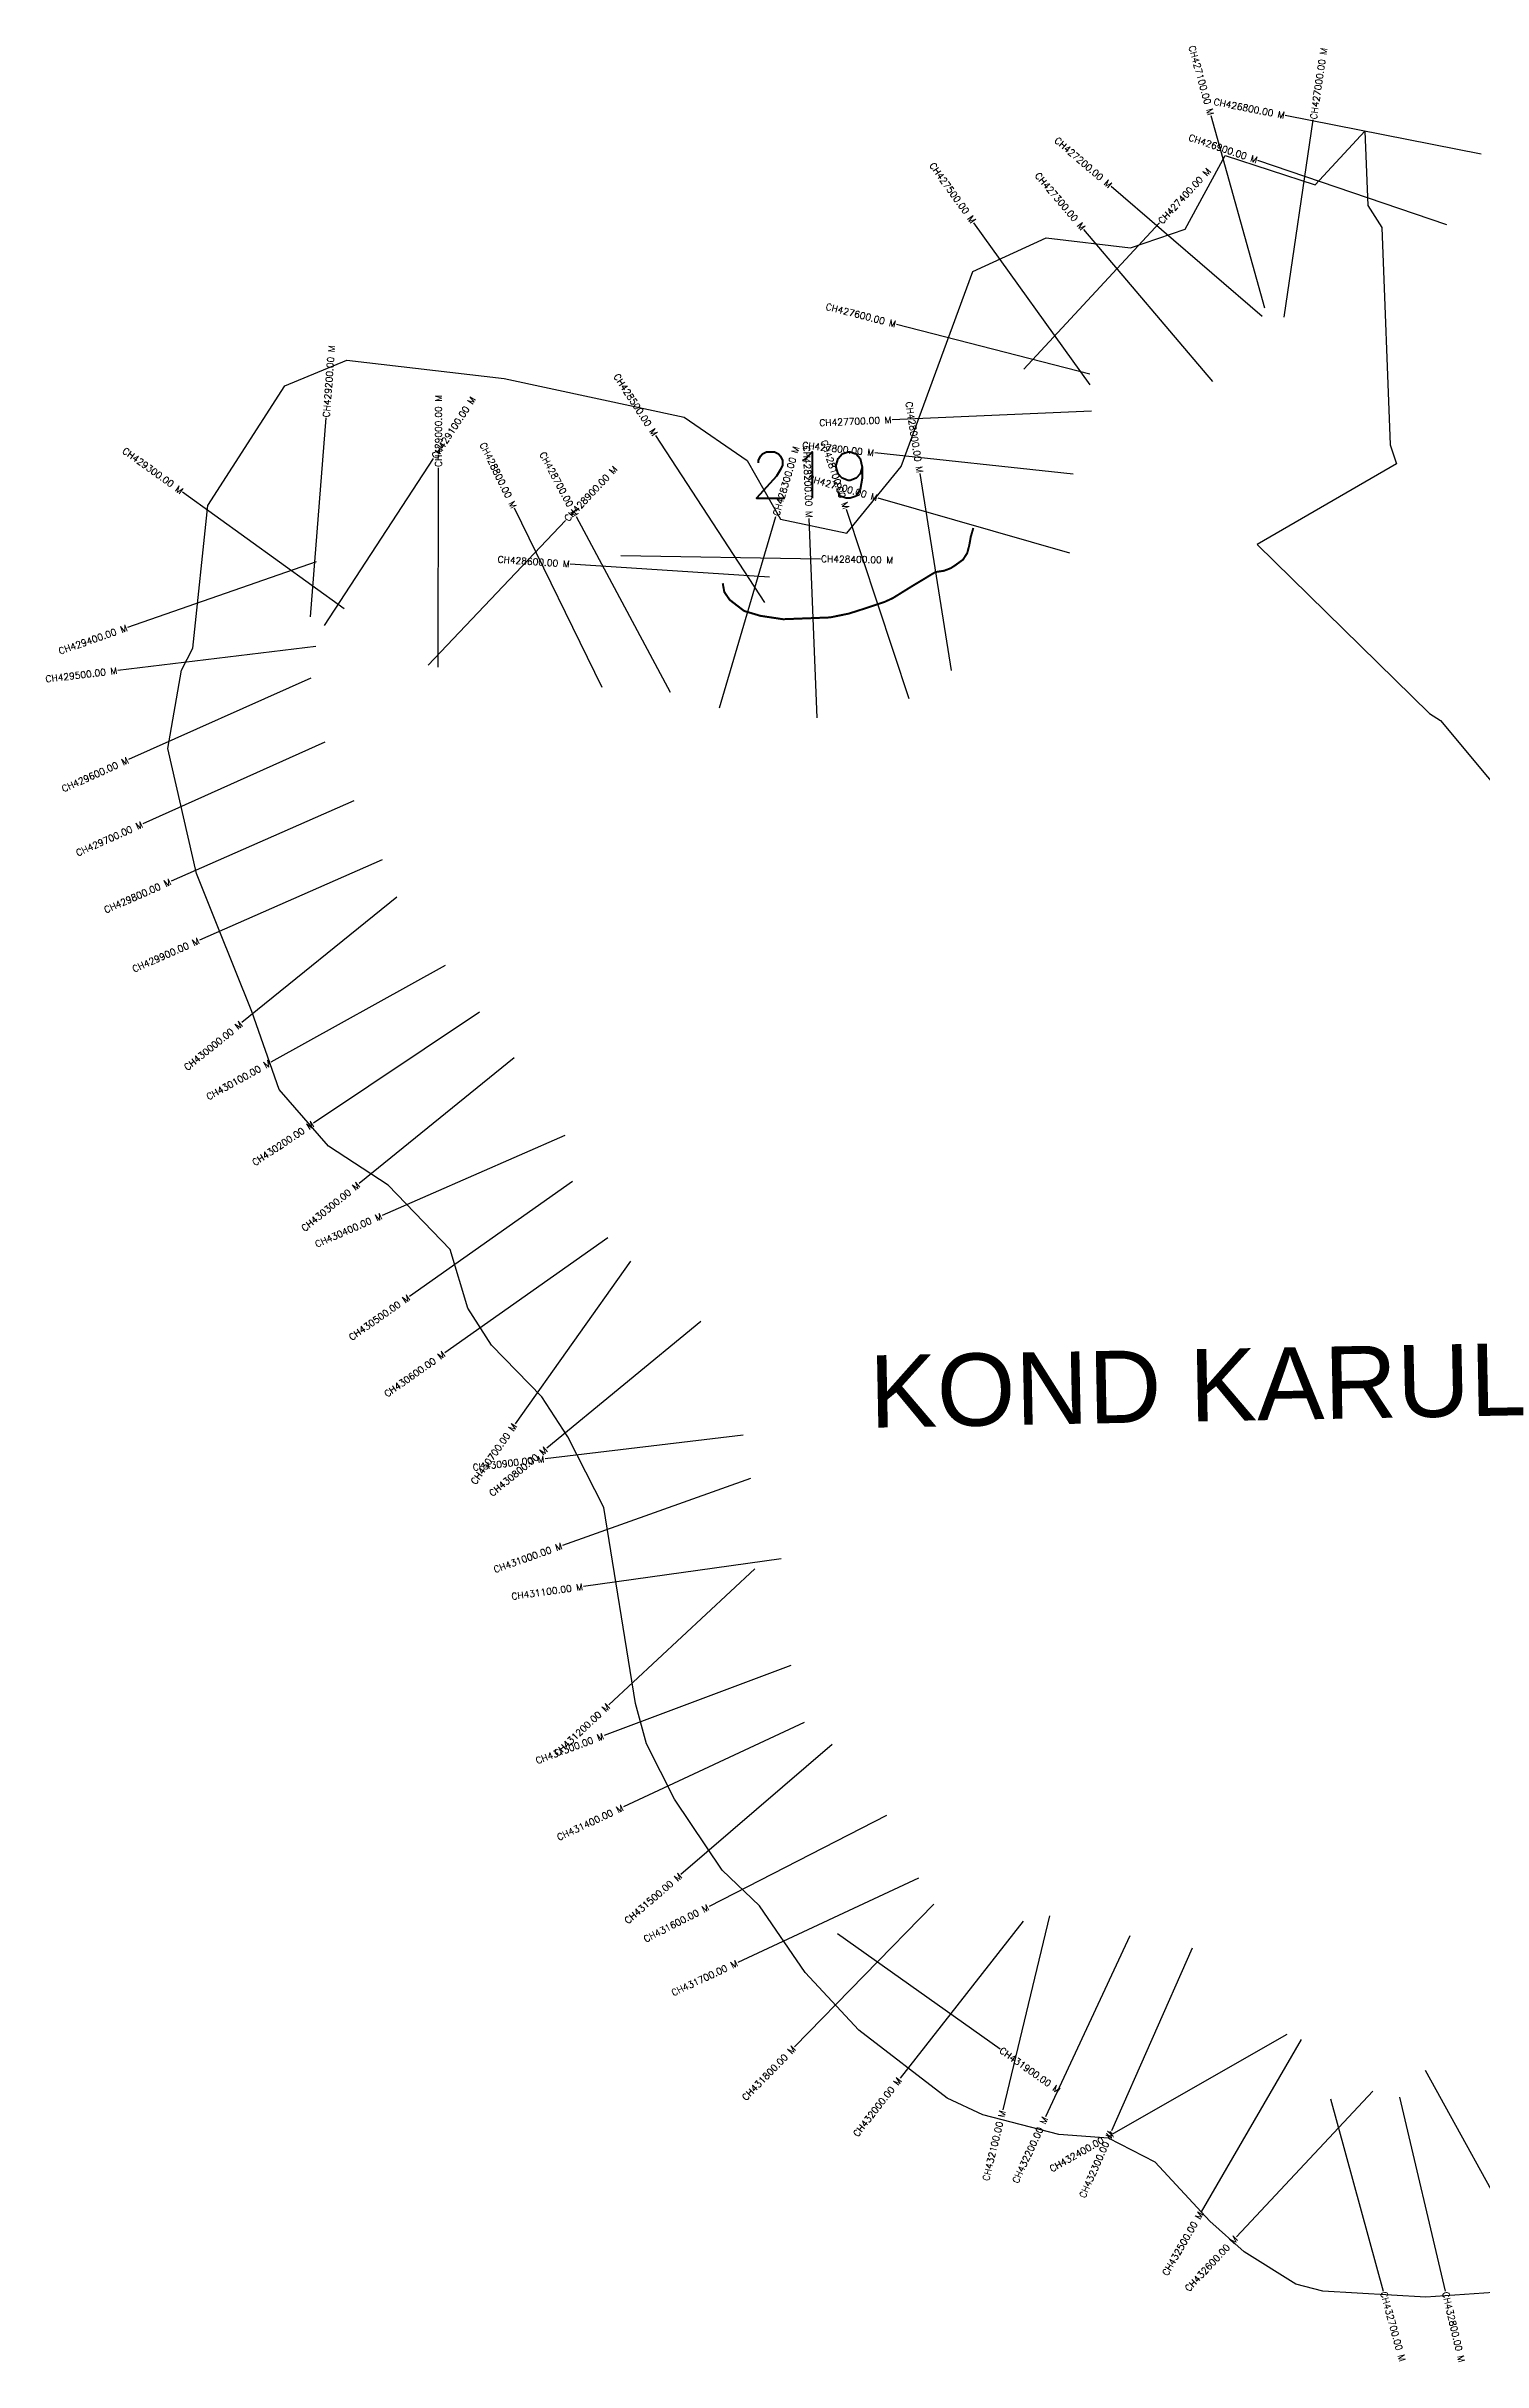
# Model space of a CAD drawing. Header units: metres. Extents: x 305136 to 309379, y 1922813 to 1926294.
# Drawn here: x 305136 to 307296, y 1922813 to 1926294 of the extents above; entities that cross this region are included whole.
import ezdxf
from ezdxf.enums import TextEntityAlignment as Align

# ---------------------------------------------------------------- set-up
doc = ezdxf.new("R2010")
doc.units = ezdxf.units.M
for name, color, linetype in [('CS', 134, 'Continuous'), ('CSMark', 6, 'Continuous'), ('NATURALLY PROTECTED', 3, 'Continuous'), ('VILLAGE NAME', 250, 'Continuous')]:
    doc.layers.add(name, color=color, linetype=linetype)
doc.styles.get("Standard").update_dxf_attribs({"font": 'simplex.shx'})

msp = doc.modelspace()

# ---------------------------------------------------------------- linework, layer by layer
at = {"color": 6, "flags": 128}
for points in [[(305494.7, 1925783.6), (305587.7, 1925822.3), (305824.4, 1925794.9), (306095.3, 1925736.6), (306189.7, 1925671.2), (306240.1, 1925583.4), (306339.6, 1925562.2), (306421.5, 1925662.2), (306529.3, 1925955.7), (306639.2, 1926006.3), (306766.2, 1925990.9), (306848.7, 1926019.3), (306908.4, 1926130.2), (307044, 1926085.8), (307118.5, 1926166.4), (307122.9, 1926054.9), (307144.2, 1926021.6), (307156.7, 1925694.7), (307166.4, 1925666.3), (306956.6, 1925545.3), (307215.7, 1925290.9), (307232.3, 1925280.6), (307373.6, 1925111.2)], [(307341.1, 1922918.7), (307210.2, 1922909.8), (307055.3, 1922919), (307014.7, 1922929.2), (306937.3, 1922977.8), (306885.4, 1923024), (306803.5, 1923112.5), (306733, 1923148.8), (306658.7, 1923154.1), (306544.3, 1923183.9), (306490.6, 1923209.2), (306358, 1923311), (306276.9, 1923397.7), (306208.3, 1923498.3), (306152.4, 1923552), (306080.5, 1923658.3), (306038.6, 1923741.7), (306022, 1923802.3), (305974.2, 1924097.2), (305920.4, 1924203.3), (305881, 1924263.6), (305805.5, 1924341.4), (305769.8, 1924396.9), (305743, 1924484.8), (305650, 1924581.7), (305560.4, 1924640.3), (305486.2, 1924725.7), (305445, 1924842.9), (305394, 1924970.4), (305362, 1925050.5), (305318.9, 1925238.4), (305339.2, 1925356.3), (305356.3, 1925389.2), (305378.7, 1925603.9), (305494.7, 1925783.6)]]:
    msp.add_lwpolyline(points, dxfattribs=at)
at = {"layer": 'CS'}
for p, q in [((306968.1, 1925900.6), (306887.7, 1926189.7)), ((306997.1, 1925886.8), (307041.1, 1926183.5)), ((307293.3, 1926132), (306998.9, 1926190)), ((307241.8, 1926025.8), (306957.8, 1926122.5)), ((306964.3, 1925887.7), (306737, 1926083.5)), ((306705.7, 1925785.1), (306530.9, 1926028.9)), ((306606, 1925808.7), (306809.9, 1926028.8)), ((306890.2, 1925790), (306696.2, 1926018.9)), ((306705, 1925801.3), (306414.4, 1925876)), ((305533.4, 1925436.2), (305556.7, 1925735.3)), ((306707.4, 1925745.4), (306407.7, 1925732.7)), ((306216.4, 1925457.7), (306052.4, 1925708.9)), ((305554.1, 1925423.4), (305718.3, 1925674.5)), ((305725.2, 1925360.6), (305725.5, 1925660.6)), ((306679.9, 1925650.6), (306381.6, 1925682.8)), ((305584.1, 1925448.3), (305340.8, 1925623.8)), ((306497.1, 1925355.5), (306450, 1925651.8)), ((305972, 1925330.1), (305840, 1925599.5)), ((306074.5, 1925322.3), (305933.1, 1925586.8)), ((306148, 1925299.7), (306232.8, 1925587.4)), ((306433.4, 1925313), (306339.3, 1925597.8)), ((306675, 1925531.8), (306386.8, 1925614.9)), ((305710.2, 1925363.7), (305916.7, 1925581.4)), ((306295, 1925284.6), (306283.3, 1925584.3)), ((305541.6, 1925519.1), (305258.3, 1925420.4)), ((306000, 1925528.7), (306299.9, 1925523.6)), ((306223.2, 1925495.9), (305923.9, 1925515.7)), ((305541.3, 1925391.6), (305243.5, 1925355.7)), ((305533.7, 1925344), (305259.8, 1925221.6)), ((305554.9, 1925248.1), (305281.2, 1925125.3)), ((305598.3, 1925159.6), (305323.7, 1925038.9)), ((305640.8, 1925070.9), (305366.2, 1924950.1)), ((305663.1, 1925015), (305430, 1924826.1)), ((305735.8, 1924912.3), (305473.4, 1924766.8)), ((305787.5, 1924841.7), (305537.9, 1924675.2)), ((305839.3, 1924773.3), (305606.4, 1924584.3)), ((305915.8, 1924656.6), (305641, 1924536.3)), ((305927.4, 1924587.2), (305682.1, 1924414.6)), ((305980.1, 1924502.6), (305735, 1924329.6)), ((306014.3, 1924467.6), (305840.8, 1924222.8)), ((306120.3, 1924376.6), (305888.4, 1924186.3)), ((306183.7, 1924206), (305885.9, 1924170.2)), ((306194.7, 1924140.9), (305912.2, 1924040.1)), ((306240.9, 1924019.9), (305943.8, 1923978.4)), ((306201.3, 1924004.9), (305981.8, 1923800.3)), ((306255.7, 1923859.7), (305974.9, 1923754.3)), ((306275.6, 1923773.8), (306003.8, 1923646.8)), ((306317.8, 1923740.9), (306090.3, 1923545.4)), ((306399.6, 1923633.8), (306132.5, 1923497.1)), ((306447.6, 1923540), (306175.8, 1923413)), ((306470.6, 1923500.7), (306261, 1923286.1)), ((306605, 1923474.9), (306419.7, 1923239)), ((306644.6, 1923482.9), (306574.1, 1923191.3)), ((306325.7, 1923456.8), (306570.1, 1923282.9)), ((306765, 1923453.2), (306638.6, 1923181.1)), ((306858.8, 1923434.3), (306737.5, 1923159.9)), ((307001.2, 1923304.9), (306740.8, 1923156)), ((307023.1, 1923297.4), (306872.5, 1923038)), ((307130.7, 1923219.3), (306925.5, 1923000.4)), ((307209.3, 1923251.1), (307354.1, 1922988.4)), ((307066.8, 1923208.1), (307146.4, 1922918.9)), ((307170.6, 1923210.7), (307239.5, 1922918.7))]:
    msp.add_line(p, q, dxfattribs=at)
at = {"layer": 'NATURALLY PROTECTED', "const_width": 3, "flags": 128}
msp.add_lwpolyline([(306529.9, 1925569.9), (306526.1, 1925556.7), (306523.8, 1925543.8), (306520.7, 1925532.1), (306514.4, 1925522.3), (306503, 1925514), (306495.9, 1925509.4), (306485.9, 1925505.6), (306472.9, 1925503.6), (306435, 1925480.7), (306408.8, 1925464.4), (306396.4, 1925458.7), (306360.7, 1925446.9), (306342.8, 1925441.2), (306314.4, 1925435.4), (306243.8, 1925432.7), (306209.8, 1925437.8), (306185.3, 1925445.1), (306163.5, 1925461.9), (306155.5, 1925473.6), (306153.1, 1925486.9)], dxfattribs=at)

# ---------------------------------------------------------------- texts
at = {"insert": (306194.8, 1925684.6), "char_height": 70, "attachment_point": 1}
msp.add_mtext_dynamic_manual_height_columns('219', width=95.172, gutter_width=1, heights=[0], dxfattribs=at)
at = {"layer": 'CSMark'}
for s, rotation, p in [('CH427100.00 M', 285.5412, (306887.4, 1926190.6)), ('CH426800.00 M', 348.8647, (306997.9, 1926190.2)), ('CH427200.00 M', 319.2578, (306736.2, 1926084.1)), ('CH426900.00 M', 341.2035, (306956.9, 1926122.8)), ('CH427500.00 M', 305.6304, (306530.4, 1926029.7)), ('CH427300.00 M', 310.2806, (306695.6, 1926019.7)), ('CH427600.00 M', 345.5839, (306413.4, 1925876.3)), ('CH428500.00 M', 303.1371, (306051.8, 1925709.7)), ('CH427700.00 M', 2.4228, (306406.7, 1925732.6)), ('CH428000.00 M', 279.0333, (306449.8, 1925652.8)), ('CH428800.00 M', 296.1171, (305839.5, 1925600.4)), ('CH427800.00 M', 353.842, (306380.6, 1925682.9)), ('CH428200.00 M', 272.2282, (306283.3, 1925585.3)), ('CH428100.00 M', 288.2825, (306338.9, 1925598.8)), ('CH429300.00 M', 324.187, (305340, 1925624.4)), ('CH428700.00 M', 298.1274, (305932.6, 1925587.7)), ('CH427900.00 M', 343.922, (306385.8, 1925615.2)), ('CH428600.00 M', 356.224, (305922.9, 1925515.7)), ('CH429400.00 M', 19.2189, (305257.3, 1925420)), ('CH429500.00 M', 6.8712, (305242.5, 1925355.6)), ('CH429600.00 M', 24.077, (305258.9, 1925221.2)), ('CH429700.00 M', 24.1729, (305280.3, 1925124.9)), ('CH429800.00 M', 23.7324, (305322.8, 1925038.5)), ('CH429900.00 M', 23.7519, (305365.3, 1924949.7)), ('CH430000.00 M', 39.0156, (305429.2, 1924825.5)), ('CH430100.00 M', 29.0077, (305472.6, 1924766.3)), ('CH430200.00 M', 33.7062, (305537.1, 1924674.6)), ('CH430300.00 M', 39.0645, (305605.6, 1924583.6)), ('CH430400.00 M', 23.6412, (305640.1, 1924535.9)), ('CH430500.00 M', 35.1197, (305681.2, 1924414)), ('CH430600.00 M', 35.2183, (305734.2, 1924329)), ('CH430700.00 M', 54.6767, (305840.2, 1924222)), ('CH430900.00 M', 6.8544, (305884.9, 1924170.1)), ('CH430800.00 M', 39.3708, (305887.6, 1924185.6)), ('CH431000.00 M', 19.6434, (305911.2, 1924039.7)), ('CH431100.00 M', 7.9634, (305942.8, 1923978.2)), ('CH431200.00 M', 42.9767, (305981, 1923799.7)), ('CH431300.00 M', 20.5693, (305973.9, 1923753.9)), ('CH431400.00 M', 25.055, (306002.9, 1923646.3)), ('CH431500.00 M', 40.6842, (306089.6, 1923544.7)), ('CH431600.00 M', 27.1046, (306131.6, 1923496.7)), ('CH431700.00 M', 25.0564, (306174.9, 1923412.6)), ('CH431800.00 M', 45.6768, (306260.3, 1923285.3)), ('CH432000.00 M', 51.8601, (306419.1, 1923238.2)), ('CH432100.00 M', 76.4062, (306573.9, 1923190.3)), ('CH432200.00 M', 65.0984, (306638.2, 1923180.2)), ('CH432400.00 M', 29.7586, (306739.9, 1923155.5)), ('CH432300.00 M', 66.1593, (306737.1, 1923158.9)), ('CH432500.00 M', 59.8648, (306872, 1923037.1)), ('CH432600.00 M', 46.8537, (306924.8, 1922999.7))]:
    msp.add_text(s, height=10, rotation=rotation, dxfattribs=at).set_placement(p, align=Align.MIDDLE_RIGHT)
for s, rotation, p in [('CH427000.00 M', 81.5706, (307041.2, 1926184.5)), ('CH427400.00 M', 47.1769, (306810.6, 1926029.5)), ('CH429200.00 M', 85.5511, (305556.8, 1925736.3)), ('CH429100.00 M', 56.8182, (305718.8, 1925675.3)), ('CH429000.00 M', 89.9399, (305725.5, 1925661.6)), ('CH428300.00 M', 73.5694, (306233.1, 1925588.4)), ('CH428900.00 M', 46.5186, (305917.4, 1925582.1)), ('CH428400.00 M', 359.0271, (306300.9, 1925523.5)), ('CH431900.00 M', 324.5615, (306570.9, 1923282.3)), ('CH432700.00 M', 285.3853, (307146.7, 1922917.9)), ('CH432800.00 M', 283.2824, (307239.7, 1922917.7))]:
    msp.add_text(s, height=10, rotation=rotation, dxfattribs=at).set_placement(p, align=Align.MIDDLE_LEFT)
at = {"layer": 'VILLAGE NAME', "insert": (306372.6, 1924325.7), "char_height": 108.748, "attachment_point": 1, "rotation": 1.1028}
msp.add_mtext_dynamic_manual_height_columns('{\\fArial|b0|i0|c0|p34;KOND KARUL}', width=1571.314, gutter_width=543.7, heights=[0], dxfattribs=at)

doc.saveas('drawing.dxf')
